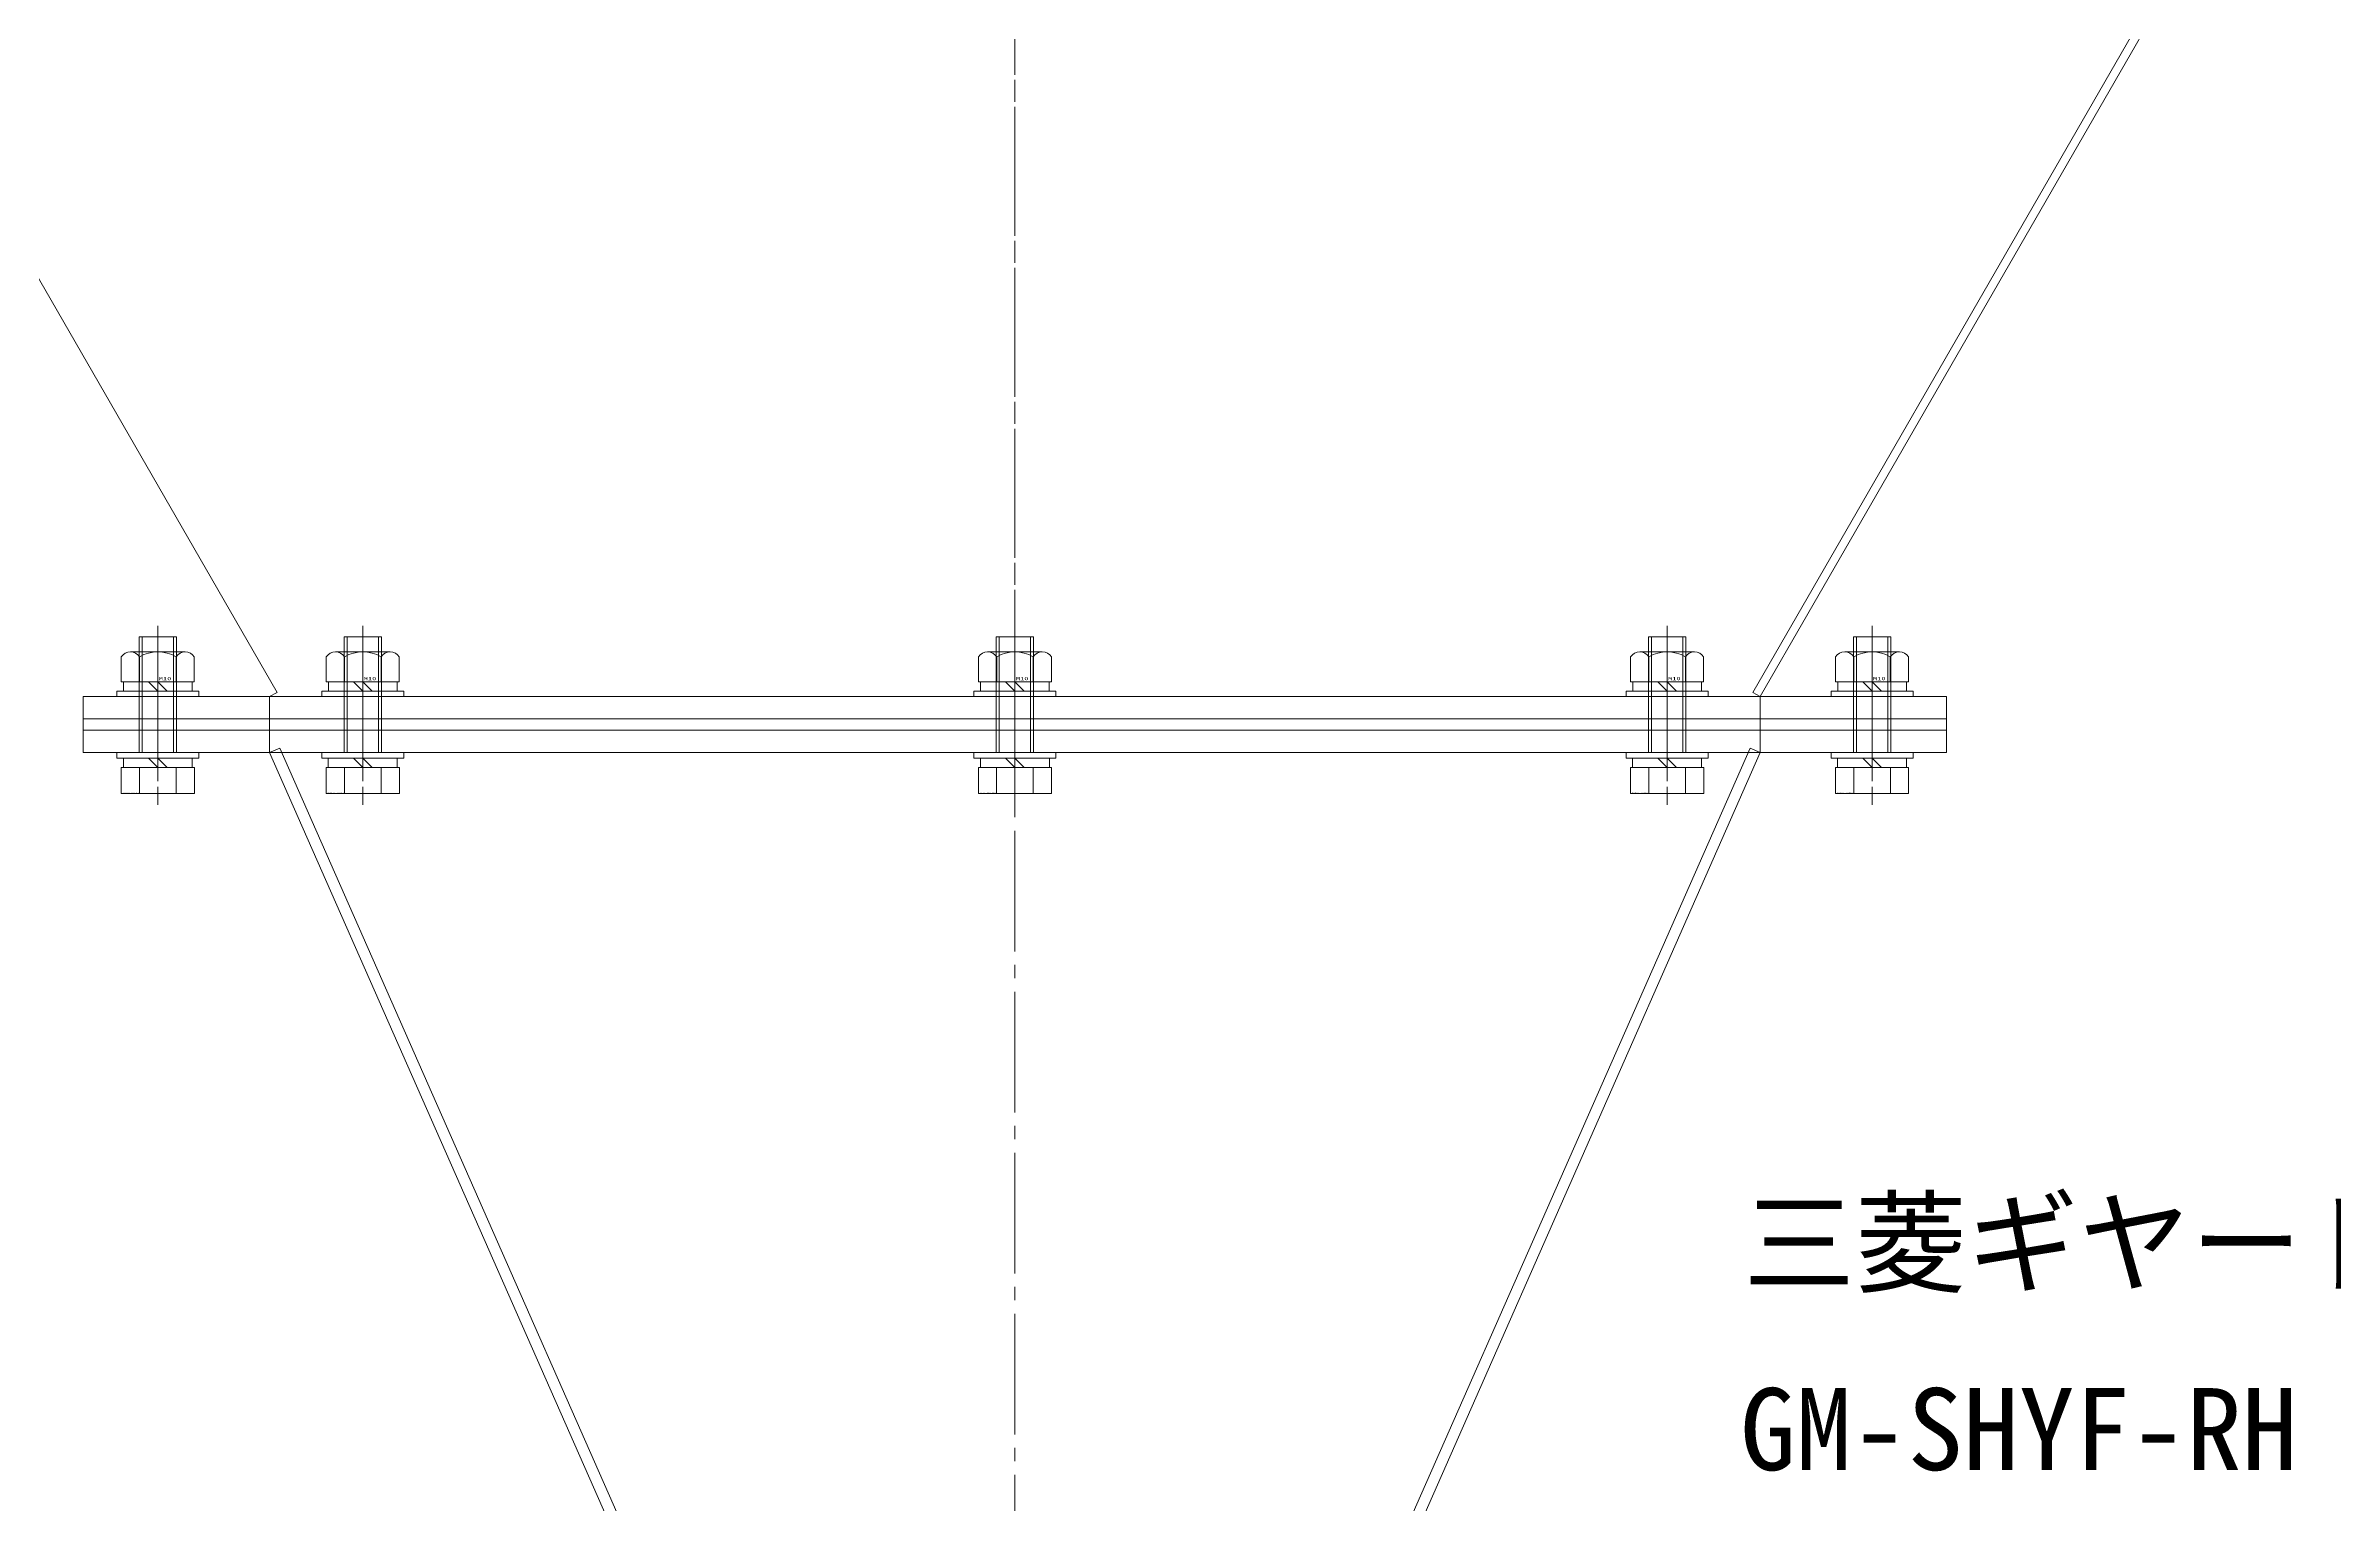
# Model space of a CAD drawing. Units: millimetres at full size. Extents: x -19442 to 19442, y -5866 to 5866.
# Drawn here: x 4022 to 4636, y -175 to 217 of the extents above; entities that cross this region are included whole.
import ezdxf
from ezdxf.enums import TextEntityAlignment as Align

# ---------------------------------------------------------------- set-up
doc = ezdxf.new("R2010")
doc.units = ezdxf.units.MM
doc.header["$LTSCALE"] = 3.6
doc.linetypes.add('CHAIN2', pattern=[12, 9, -1, 1, -1])
for name, color, linetype, lineweight in [('0-3_04_HIDDEN', 7, 'Continuous', 9), ('0-4_05_CENTER', 2, 'CHAIN2', 9), ('0-6_0', 2, 'Continuous', 9), ('0-7_10_DRAFT', 1, 'Continuous', 9), ('0-8_03_かくれ線', 5, 'Continuous', 9), ('0-9_04_中心線', 4, 'CHAIN2', 9), ('0-B_01_NORMAL', 134, 'Continuous', 9)]:
    doc.layers.add(name, color=color, linetype=linetype, lineweight=lineweight)
doc.layers.add('0-A_07_TEXT', color=2, linetype='Continuous')
doc.styles.add('ＭＳ ゴシック', font='')
doc.styles.add('ＭＳ Ｐゴシック', font='')
doc.styles.get('ＭＳ ゴシック').set_extended_font_data('MS Gothic')
doc.styles.get('ＭＳ Ｐゴシック').set_extended_font_data('MS PGothic')

# ---------------------------------------------------------------- blocks, each defined once
blk = doc.blocks.new('A$C3FE560A5_1')
at = {"layer": '0-3_04_HIDDEN', "color": 3}
for p, q in [((-200, 3), (-200, 0)), ((200, 3), (200, 0))]:
    blk.add_line(p, q, dxfattribs=at)
at = {"layer": '0-4_05_CENTER'}
for p, q in [((-230, 8.197), (-230, -5.403)), ((230, 8.197), (230, -5.403))]:
    blk.add_line(p, q, dxfattribs=at)
at = {"layer": '0-6_0', "color": 3}
blk.add_lwpolyline([(-250, 0), (250, 0), (250, 3), (-250, 3)], close=True, dxfattribs=at)
at = {"layer": '0-7_10_DRAFT'}
blk.add_line((0, 3), (0, 0), dxfattribs=at)
blk = doc.blocks.new('M10Nza_1_1_1')
at = {"layer": '0-6_0', "color": 134}
for p, q in [((-9.8, 4), (-9.8, 10.687)), ((-7.35, 12), (7.35, 12)), ((-4.9, 4), (-4.9, 10.687)), ((4.9, 10.687), (4.9, 4)), ((9.8, 10.687), (9.8, 4)), ((-9.8, 4), (9.8, 4)), ((-9.2, 1.5), (-9.2, 4)), ((0, 1.5), (-2.5, 4)), ((0, 4), (2.5, 1.5)), ((9.2, 4), (9.2, 1.5))]:
    blk.add_line(p, q, dxfattribs=at)
at = {"layer": '0-6_0', "color": 134, "linetype": 'CHAIN2'}
blk.add_line((0, 12), (0, 0), dxfattribs=at)
at = {"layer": '0-6_0', "color": 134}
blk.add_lwpolyline([(-11, 1.5), (11, 1.5), (11, 0), (-11, 0)], close=True, dxfattribs=at)
for centre, radius, start, end in [((-7.35, 9.058), 2.942, 33.626, 146.374), ((0, 2.2), 9.8, 60, 120), ((7.35, 9.058), 2.942, 33.626, 146.374)]:
    blk.add_arc(centre, radius, start, end, dxfattribs=at)
at = {"layer": '0-7_10_DRAFT', "style": 'ＭＳ ゴシック', "width": 1.8}
blk.add_text('M10', height=0.9164, dxfattribs=at).set_placement((0.256, 4.117), align=Align.BOTTOM_LEFT)
blk = doc.blocks.new('A$C1A3C2C0C_1_1_1')
at = {"layer": '0-6_0', "color": 134, "linetype": 'CHAIN2'}
blk.add_line((0, -34), (0, 14), dxfattribs=at)
at = {"layer": '0-6_0', "color": 134}
for p, q in [((-9.815, 11), (9.815, 11)), ((-9.815, 4), (-9.815, 11)), ((-4.908, 4), (-4.908, 11)), ((4.907, 4), (4.907, 11)), ((9.815, 4), (9.815, 11)), ((-11, 1.5), (11, 1.5)), ((-11, 1.5), (-11, 0)), ((-11, 0), (11, 0)), ((9.815, 4), (-9.815, 4)), ((-9.25, 4), (-9.25, 1.5)), ((-5, -31), (-5, 0)), ((-4.188, -31), (-4.188, 0)), ((0, 1.5), (-2.5, 4)), ((0, 4), (2.5, 1.5)), ((4.188, -31), (4.188, 0)), ((5, -31), (5, 0)), ((9.25, 1.5), (9.25, 4)), ((11, 0), (11, 1.5)), ((-5, -31), (5, -31))]:
    blk.add_line(p, q, dxfattribs=at)
at = {"layer": '0-7_10_DRAFT', "style": 'ＭＳ ゴシック', "width": 1.8}
blk.add_text('BT-M10x35L,SW,PW', height=0.2199, dxfattribs=at).set_placement((5.1, 10.658), align=Align.BOTTOM_LEFT)
blk = doc.blocks.new('A$C67E0C123')
at = {"layer": '0-3_04_HIDDEN'}
for p, q in [((-6, 200), (-7.149, 198.007)), ((-700.615, -597.7), (-7.149, -198.007)), ((-6, -200), (-7.149, -198.007))]:
    blk.add_line(p, q, dxfattribs=at)
for points in [[(-1100, 597.7), (-700.615, 597.7), (-7.149, 198.007)], [(-6, 200), (0, 200), (-6, 200)], [(-6, -200), (0, -200), (-6, -200)]]:
    blk.add_lwpolyline(points, dxfattribs=at)
at = {"layer": '0-4_05_CENTER'}
for p, q in [((-13.468, 230), (7.654, 230)), ((-13.468, 175), (7.654, 175)), ((-13.468, 0), (7.654, 0))]:
    blk.add_line(p, q, dxfattribs=at)
blk.add_lwpolyline([(-1114.674, 0), (0, 0), (-1114.674, 0)], dxfattribs=at)
at = {"layer": '0-B_01_NORMAL'}
blk.add_line((-700, 600), (-6, 200), dxfattribs=at)
blk.add_lwpolyline([(0, -250), (0, 250), (-6, 250), (-6, -250)], close=True, dxfattribs=at)
blk.add_lwpolyline([(0, -250), (0, 250), (-6, 250), (-6, -250)], close=True, dxfattribs=at)
blk = doc.blocks.new('A$C67E0C2E5')
at = {"layer": '0-B_01_NORMAL'}
blk.add_blockref('A$C67E0C123', (-3, 0), dxfattribs=at)
blk.add_blockref('A$C67E0C123', (-3, 0), dxfattribs=at)
at = {"layer": '0-B_01_NORMAL', "xscale": -1, "rotation": 270}
blk.add_blockref('A$C3FE560A5_1', (-3, 0), dxfattribs=at)
blk.add_blockref('A$C3FE560A5_1', (-3, 0), dxfattribs=at)
at = {"layer": '0-B_01_NORMAL'}
for name, p, rotation in [('A$C1A3C2C0C_1_1_1', (6, 230), 270), ('A$C1A3C2C0C_1_1_1', (6, 230), 270), ('M10Nza_1_1_1', (-9, 230), 90), ('M10Nza_1_1_1', (-9, 230), 90), ('A$C1A3C2C0C_1_1_1', (6, 175), 270), ('A$C1A3C2C0C_1_1_1', (6, 175), 270), ('M10Nza_1_1_1', (-9, 175), 90), ('M10Nza_1_1_1', (-9, 175), 90), ('A$C1A3C2C0C_1_1_1', (6, 0), 270), ('A$C1A3C2C0C_1_1_1', (6, 0), 270), ('M10Nza_1_1_1', (-9, 0), 90), ('M10Nza_1_1_1', (-9, 0), 90), ('A$C1A3C2C0C_1_1_1', (6, -175), 270), ('A$C1A3C2C0C_1_1_1', (6, -175), 270), ('M10Nza_1_1_1', (-9, -175), 90), ('M10Nza_1_1_1', (-9, -175), 90), ('A$C1A3C2C0C_1_1_1', (6, -230), 270), ('A$C1A3C2C0C_1_1_1', (6, -230), 270), ('M10Nza_1_1_1', (-9, -230), 90), ('M10Nza_1_1_1', (-9, -230), 90)]:
    blk.add_blockref(name, p, dxfattribs=dict(at, rotation=rotation))
blk = doc.blocks.new('U1268')
at = {"layer": '0-9_04_中心線'}
for p, q in [((0, 11.43), (0, 333.5)), ((-60.65, 0), (-11.43, 0)), ((11.43, 0), (60.65, 0)), ((0, -83.5), (0, -11.43))]:
    blk.add_line(p, q, dxfattribs=at)
at = {"layer": '0-9_04_中心線', "linetype": 'Continuous'}
for p, q in [((-5.715, 0), (5.715, 0)), ((0, -5.715), (0, 5.715))]:
    blk.add_line(p, q, dxfattribs=at)

msp = doc.modelspace()

# ---------------------------------------------------------------- linework, layer by layer
at = {"layer": '0-6_0', "color": 134}
msp.add_line((4368.754, -229.415), (4481.863, 27.131), dxfattribs=at)
msp.add_lwpolyline([(4031.863, 27.131), (4531.863, 27.131), (4531.863, 33.131), (4031.863, 33.131)], close=True, dxfattribs=at)
at = {"layer": '0-8_03_かくれ線'}
for p, q in [((4081.863, 33.131), (4081.863, 27.131)), ((4481.863, 33.131), (4481.863, 27.131))]:
    msp.add_line(p, q, dxfattribs=at)
at = {"layer": '0-8_03_かくれ線', "color": 134}
msp.add_line((4192.969, -224.869), (4081.863, 27.131), dxfattribs=at)
at = {"layer": '0-8_03_かくれ線'}
for points in [[(4224.713, -296.869), (4227.458, -295.659), (4084.608, 28.341), (4081.863, 27.131)], [(4339.013, -296.869), (4336.268, -295.659), (4479.118, 28.341), (4481.863, 27.131)]]:
    msp.add_lwpolyline(points, dxfattribs=at)
at = {"layer": '0-9_04_中心線'}
for p, q in [((4051.863, 40.599), (4051.863, 19.477)), ((4106.863, 40.599), (4106.863, 19.477)), ((4281.863, 40.599), (4281.863, 19.477)), ((4456.863, 40.599), (4456.863, 19.477)), ((4511.863, 40.599), (4511.863, 19.477))]:
    msp.add_line(p, q, dxfattribs=at)

# ---------------------------------------------------------------- block references
msp.add_blockref('U1268', (4281.863, -296.869), dxfattribs=at)
at = {"layer": '0-B_01_NORMAL', "rotation": 270}
msp.add_blockref('A$C67E0C2E5', (4281.863, 33.131), dxfattribs=at)

# ---------------------------------------------------------------- texts
at = {"layer": '0-A_07_TEXT'}
for s, style, p in [('三菱ギヤードモートル', 'ＭＳ Ｐゴシック', (4477.334, -121.989)), ('GM-SHYF-RH', 'ＭＳ ゴシック', (4476.468, -171.989))]:
    msp.add_text(s, height=21.99, dxfattribs=dict(at, style=style)).set_placement(p, align=Align.BOTTOM_LEFT)

doc.saveas('drawing.dxf')
